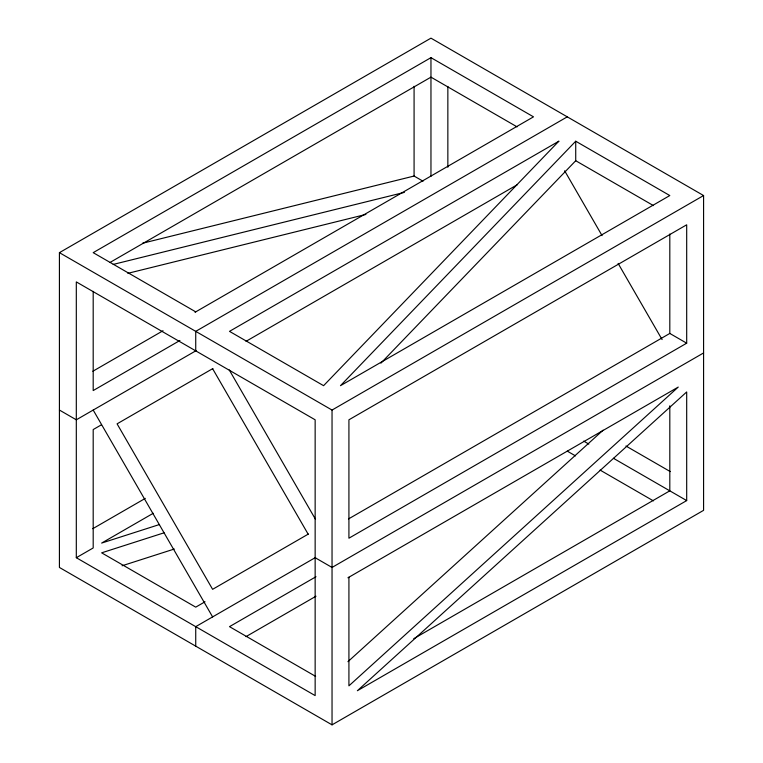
<?xml version="1.0" encoding="UTF-8"?>
<svg xmlns="http://www.w3.org/2000/svg" width="763" height="763" viewBox="0 0 763 763"><rect width="100%" height="100%" fill="white"/><g stroke="black" fill="none" stroke-linecap="round" stroke-linejoin="round"><path stroke-width="1.14" d="M575.722 141.222L340.479 385.677L669.809 195.547L575.722 141.222L575.722 160.726L380.928 363.15M347.928 661.683L603.094 430.189M59.419 252.658L430.961 38.15L703.581 195.547L703.581 510.342L332.039 724.85L59.419 567.453L59.419 252.658L332.039 410.055L703.581 195.547M195.032 312.267L533.499 116.844L430.961 57.654L93.191 252.658L195.729 311.857M109.901 262.52L430.961 77.149L517.095 126.877M92.819 371.266L163.024 330.741M179.915 340.489L93.191 390.561L93.191 291.361M567.271 116.844L195.729 331.361L195.729 350.856M196.177 350.608L76.31 419.812L59.419 410.055M101.431 424.8L93.191 429.559L93.191 547.958L76.31 557.705L76.31 281.909L315.148 419.803L315.148 695.598L76.31 557.705M246.02 341.328L517.533 184.57M212.848 368.558L117.082 423.846L212.61 589.322L308.386 534.033M92.781 528.692L145.304 498.373M153.258 513.28L101.641 543.075L159.534 524.505M205.018 601.788L195.729 607.148L101.641 552.832L164.074 532.803M348.51 518.935L669.809 333.441L686.69 343.188L686.69 224.799L348.92 419.803L348.92 538.201L686.69 343.188M315.596 557.448L195.729 626.652L195.729 646.156M316.006 576.714L229.501 626.652L315.634 676.38M703.581 352.945L332.039 567.453L315.148 557.705M245.982 636.638L316.006 596.208M347.928 577.782L678.25 387.07L348.92 685.851L348.92 577.2M413.775 638.65L669.809 490.838L669.809 405.811M686.69 500.585L357.37 690.725L686.69 391.944L686.69 500.585L613.414 458.277M122.07 565.774L174.288 549.026M142.528 243.244L414.08 176.043L423.017 181.203M113.191 264.427L404.39 192.371M127.86 273.335L365.897 214.432M575.722 160.726L653.443 205.6M625.956 446.021L670.219 471.572M583.676 441.109L588.807 444.076M567.271 451.143L575.474 455.873M600.08 470.084L653.405 500.871M564.649 170.798L602.074 235.624M618.116 263.416L662.084 339.564M229.253 369.921L315.396 519.136M212.61 368.691L308.147 534.167M93.191 410.055L212.61 616.905M669.809 233.993L669.809 333.441M447.852 86.419L447.852 167.259M430.961 57.654L430.961 176.348M414.08 86.295L414.08 176.043M332.039 410.055L332.039 724.85M558.831 141.222L323.588 385.677L229.501 331.361L558.831 141.222"/></g></svg>
